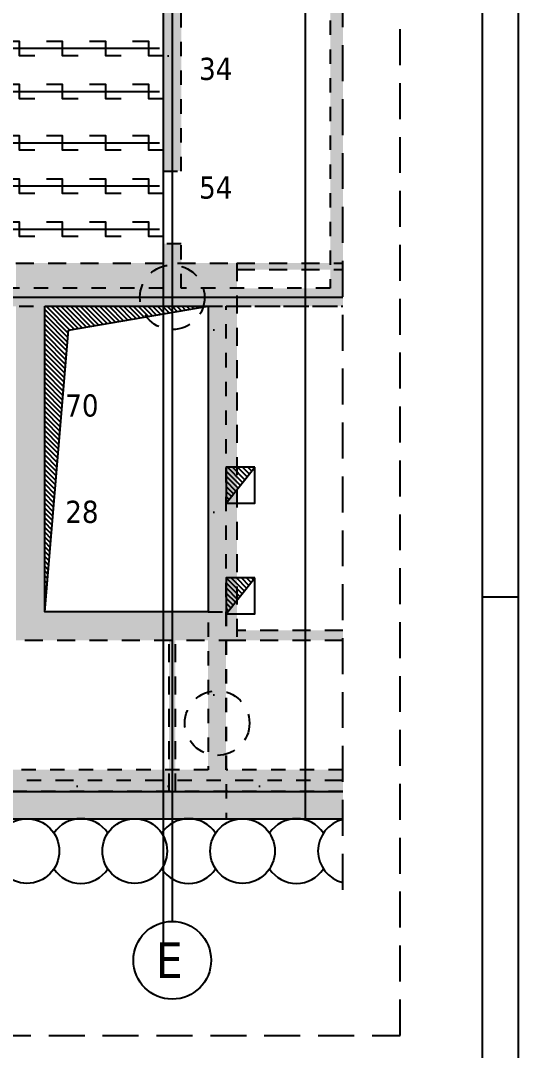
# Model space of a CAD drawing. Extents: x -101 to 101, y -52 to 90.
# Drawn here: x 65.49 to 68.95, y 26.54 to 33.71 of the extents above; entities that cross this region are included whole.
import ezdxf

# ---------------------------------------------------------------- set-up
doc = ezdxf.new("R2010")
doc.units = 0
doc.header["$LTSCALE"] = 0.5
for name, pattern in [('AUSGEZOGEN', [1000.01, 1000, 0.01]), ('DASHED', [0.75, 0.5, -0.25]), ('DIVIDE2', [0.625, 0.25, -0.125, 0, -0.125, 0, -0.125]), ('HIDDEN', [0.375, 0.25, -0.125]), ('HIDDEN2', [0.187, 0.125, -0.062]), ('PUNKT', [0.175, 0.05, -0.125]), ('STRICHLINIE', [0.75, 0.5, -0.25]), ('VERDECKT', [0.375, 0.25, -0.125]), ('VERDECKTX2', [0.75, 0.5, -0.25])]:
    doc.linetypes.add(name, pattern=pattern)
for name, color, linetype in [('2.UG', 7, 'Continuous'), ('ACHSEN', 7, 'Continuous'), ('AFB', 7, 'Continuous'), ('AFU', 7, 'Continuous'), ('BETON', 7, 'Continuous'), ('DETAIL', 7, 'Continuous'), ('DRUEBER', 7, 'Continuous'), ('grau_dunkel', 7, 'Continuous'), ('grau_hell', 7, 'Continuous'), ('grau_mittel', 7, 'Continuous'), ('Gründungspfähle', 7, 'Continuous'), ('HILFE', 7, 'Continuous'), ('OBJEKT', 7, 'Continuous'), ('RAHMEN', 7, 'Continuous'), ('RND', 7, 'Continuous'), ('SCHRAFF', 7, 'Continuous'), ('SFP_Achsen', 7, 'Continuous'), ('Verbau', 7, 'Continuous'), ('VERDECKT', 7, 'Continuous'), ('Versprung oberseitig', 7, 'Continuous')]:
    doc.layers.add(name, color=color, linetype=linetype)
doc.layers.add('NOPLOT', color=7, linetype='Continuous', plot=False)
doc.styles.add('helv', font='tahoma.ttf')
doc.linetypes.add('AFU_50L', pattern='A,0.75,["/",Standard,S=0.2,R=0,X=-0.01,Y=-0.1],0.07,["/",Standard,S=0.2,R=0,X=-0.01,Y=-0.1],0.75', length=1.57)
pattern_1 = [(135, (14.698573, 308.923709), (-0.0176776695, -0.0176776695), [])]

# ---------------------------------------------------------------- blocks, each defined once
blk = doc.blocks.new('A0-19-0')
at = {"layer": 'RAHMEN'}
blk.add_line((137.9, 0), (137.9, 84.1), dxfattribs=at)
at = {"layer": 'RAHMEN', "color": 5}
blk.add_line((137.4, 0.5), (137.4, 83.6), dxfattribs=at)
at = {"layer": 'RAHMEN', "color": 7}
blk.add_line((137.4, 59.4), (137.9, 59.4), dxfattribs=at)

msp = doc.modelspace()

# ---------------------------------------------------------------- hatches: boundary and pattern name
at = {"layer": '2.UG', "linetype": 'AUSGEZOGEN'}
h = msp.add_hatch(dxfattribs=at)
h.set_pattern_fill('DOTS', scale=0.4, double=1)
h.set_pattern_definition([(0, (84.2931, 48.70134), (0.3175, 0.635), [0, -0.635])])
h.paths.add_polyline_path([(61.396, 38.9704), (60.841, 38.9704), (60.841, 39.0929), (60.691, 39.0929), (60.691, 38.9704), (59.3035, 38.9704), (59.3035, 38.8204), (61.396, 38.8204)], flags=17)
h.paths.add_polyline_path([(63.0385, 38.9704), (62.651, 38.9704), (62.651, 38.8204), (62.7285, 38.8204), (62.7285, 38.5704), (62.8535, 38.5704), (62.8535, 38.8204), (63.0385, 38.8204)], flags=17)
h.paths.add_polyline_path([(65.366, 39.6704), (65.216, 39.6704), (65.216, 38.9704), (64.3485, 38.9704), (64.3485, 39.6704), (64.1985, 39.6704), (64.1985, 38.9704), (64.0435, 38.9704), (64.0435, 38.8204), (65.216, 38.8204), (65.216, 33.0954), (62.8535, 33.0954), (62.8535, 35.1979), (62.7285, 35.1979), (62.7285, 33.0954), (59.3035, 33.0954), (59.3035, 32.9704), (65.366, 32.9704)])
h.paths.add_polyline_path([(62.8535, 38.0029), (62.7285, 38.0029), (62.7285, 35.7654), (62.8535, 35.7654)], flags=17)
h.paths.add_polyline_path([(61.2535, 35.1579), (61.1035, 35.1579), (61.1035, 34.9079), (61.2535, 34.9079)], flags=17)
h.paths.add_polyline_path([(59.641, 35.1579), (59.491, 35.1579), (59.491, 34.9079), (59.641, 34.9079)], flags=17)
h.paths.add_polyline_path([(67.196, 35.2829), (66.6035, 35.2829), (66.6035, 38.8204), (67.7285, 38.8204), (67.7285, 38.9704), (66.6035, 38.9704), (66.6035, 39.1954), (66.4785, 39.1954), (66.4785, 34.9229), (66.6035, 34.9229), (66.6035, 35.1579), (67.196, 35.1579)])
h.paths.add_polyline_path([(67.7285, 34.0329), (66.6035, 34.0329), (66.6035, 34.1104), (66.4785, 34.1104), (66.4785, 32.6604), (66.6035, 32.6604), (66.6035, 33.9079), (67.641, 33.9079), (67.641, 31.8454), (66.6035, 31.8454), (66.6035, 32.1554), (66.4785, 32.1554), (66.4785, 31.8454), (61.476, 31.8454), (61.476, 31.7204), (66.791, 31.7204), (66.791, 28.4954), (60.3535, 28.4954), (60.3535, 31.7204), (60.471, 31.7204), (60.471, 31.8454), (60.161, 31.8454), (60.161, 31.7204), (60.2285, 31.7204), (60.2285, 28.4954), (59.3035, 28.4954), (59.3035, 28.3454), (67.7285, 28.3454), (67.7285, 28.4954), (66.916, 28.4954), (66.916, 31.7204), (67.7285, 31.7204)])
at = {"layer": 'grau_dunkel'}
h = msp.add_hatch(color=21, dxfattribs=at)
h.paths.add_polyline_path([(66.991, 29.3954), (66.991, 32.0204), (65.4535, 32.0204), (65.4535, 29.3954)])
h.paths.add_polyline_path([(66.791, 29.5954), (66.791, 31.7204), (65.6535, 31.7204), (65.6535, 29.5954)], flags=16)
at = {"layer": 'grau_dunkel', "linetype": 'AUSGEZOGEN'}
h = msp.add_hatch(dxfattribs=at)
h.set_pattern_fill('ANSI31', color=21, scale=0.0075, angle=90, style=0, double=1)
h.set_pattern_definition([(135, (-4.681666, 34.545628), (-0.01683798, -0.01683798), [])])
h.paths.add_polyline_path([(66.791, 31.7204), (65.6535, 31.7204), (65.6535, 29.5954), (65.8188, 31.5535)])
at = {"layer": 'grau_dunkel', "linetype": 'VERDECKTX2'}
h = msp.add_hatch(dxfattribs=at)
h.set_pattern_fill('ANSI31', color=171, scale=0.2, angle=90, style=0, double=1)
h.set_pattern_definition(pattern_1)
h.paths.add_polyline_path([(66.991, 30.6004), (66.916, 30.6004), (66.916, 30.3504), (66.991, 30.4442)])
h.paths.add_polyline_path([(67.116, 30.6004), (66.991, 30.6004), (66.991, 30.4442)])
h = msp.add_hatch(dxfattribs=at)
h.set_pattern_fill('ANSI31', color=171, scale=0.2, angle=90, style=0, double=1)
h.set_pattern_definition(pattern_1)
h.paths.add_polyline_path([(66.916, 29.5804), (66.991, 29.6742), (66.991, 29.8304), (66.916, 29.8304)])
h.paths.add_polyline_path([(67.116, 29.8304), (66.991, 29.8304), (66.991, 29.6742)])
at = {"layer": 'grau_hell'}
for points in [[(67.7285, 31.9754), (67.7285, 32.0204), (66.991, 32.0204), (66.991, 31.9754)], [(67.7285, 29.3954), (67.7285, 29.4654), (66.991, 29.4654), (66.991, 29.3954)], [(66.5185, 28.3454), (66.5635, 28.3454), (66.5635, 29.3954), (66.5185, 29.3954)]]:
    msp.add_hatch(color=9, dxfattribs=at).paths.add_polyline_path(points)
at = {"layer": 'grau_mittel'}
h = msp.add_hatch(color=61, dxfattribs=at)
h.paths.add_polyline_path([(60.3535, 28.3454), (60.3535, 28.1554), (66.916, 28.1554), (66.916, 28.3454)])
h.paths.add_polyline_path([(59.1535, 28.3454), (59.1535, 28.1554), (60.3535, 28.1554), (60.3535, 28.3454)])
h.paths.add_polyline_path([(67.7285, 28.1554), (67.7285, 28.3454), (66.916, 28.3454), (66.916, 28.1554)])
at = {"layer": 'SCHRAFF', "linetype": 'AUSGEZOGEN'}
h = msp.add_hatch(dxfattribs=at)
h.set_pattern_fill('DOTS', scale=0.025, double=1)
h.set_pattern_definition([(0, (84.29308, 48.70134), (0.01984375, 0.0396875), [0, -0.0396875])])
h.paths.add_polyline_path([(60.5535, 38.9704), (59.1535, 38.9704), (59.1535, 38.8204), (60.5535, 38.8204)])
h.paths.add_polyline_path([(61.396, 38.9704), (60.841, 38.9704), (60.841, 39.0929), (60.691, 39.0929), (60.691, 38.9704), (60.5535, 38.9704), (60.5535, 38.8204), (61.396, 38.8204)], flags=17)
h.paths.add_polyline_path([(63.0385, 38.9704), (62.651, 38.9704), (62.651, 38.8204), (62.7285, 38.8204), (62.7285, 38.5704), (62.8535, 38.5704), (62.8535, 38.8204), (63.0385, 38.8204)], flags=17)
h.paths.add_polyline_path([(65.366, 39.6704), (65.216, 39.6704), (65.216, 38.9704), (64.3485, 38.9704), (64.3485, 39.6704), (64.1985, 39.6704), (64.1985, 38.9704), (64.0435, 38.9704), (64.0435, 38.8204), (65.216, 38.8204), (65.216, 33.0954), (62.8535, 33.0954), (62.8535, 35.1979), (62.7285, 35.1979), (62.7285, 33.0954), (60.5535, 33.0954), (60.5535, 32.9704), (65.366, 32.9704)])
h.paths.add_polyline_path([(67.7285, 38.9704), (66.6035, 38.9704), (66.6035, 39.1954), (66.4785, 39.1954), (66.4785, 34.9229), (66.6035, 34.9229), (66.6035, 35.1579), (67.196, 35.1579), (67.196, 35.2829), (66.6035, 35.2829), (66.6035, 38.8204), (67.7285, 38.8204)])
h.paths.add_polyline_path([(62.8535, 38.0029), (62.7285, 38.0029), (62.7285, 35.7654), (62.8535, 35.7654)], flags=17)
h.paths.add_polyline_path([(61.2535, 35.1579), (61.1035, 35.1579), (61.1035, 34.9079), (61.2535, 34.9079)], flags=17)
h.paths.add_polyline_path([(59.641, 35.1579), (59.491, 35.1579), (59.491, 34.9079), (59.641, 34.9079)])
h.paths.add_polyline_path([(60.5535, 33.0954), (59.1535, 33.0954), (59.1535, 32.9704), (60.5535, 32.9704)])
h.paths.add_polyline_path([(67.7285, 34.0329), (66.6035, 34.0329), (66.6035, 34.1104), (66.4785, 34.1104), (66.4785, 32.6604), (66.6035, 32.6604), (66.6035, 33.9079), (67.641, 33.9079), (67.641, 31.8454), (66.6035, 31.8454), (66.6035, 32.1554), (66.4785, 32.1554), (66.4785, 31.7204), (66.791, 31.7204), (66.791, 28.4954), (66.4785, 28.4954), (66.4785, 28.3454), (67.7285, 28.3454), (67.7285, 28.4954), (66.916, 28.4954), (66.916, 31.7204), (67.7285, 31.7204)])
h.paths.add_polyline_path([(66.4785, 31.8454), (61.476, 31.8454), (61.476, 31.7204), (66.4785, 31.7204)])
h.paths.add_polyline_path([(60.471, 31.8454), (60.161, 31.8454), (60.161, 31.7204), (60.2285, 31.7204), (60.2285, 28.4954), (59.1535, 28.4954), (59.1535, 28.3454), (60.5535, 28.3454), (60.5535, 28.4954), (60.3535, 28.4954), (60.3535, 31.7204), (60.471, 31.7204)])
h.paths.add_polyline_path([(66.4785, 28.4954), (60.5535, 28.4954), (60.5535, 28.3454), (66.4785, 28.3454)])

# ---------------------------------------------------------------- linework, layer by layer
at = {"layer": 'ACHSEN', "color": 140, "linetype": 'AUSGEZOGEN'}
for p, q in [((66.541, 39.6704), (66.541, 27.4406)), ((58.6535, 31.7829), (67.7285, 31.7829)), ((58.6535, 28.3454), (67.7285, 28.3454))]:
    msp.add_line(p, q, dxfattribs=at)
at = {"layer": 'AFB', "color": 1, "linetype": 'DIVIDE2'}
msp.add_line((67.7285, 28.4204), (59.1535, 28.4204), dxfattribs=at)
at = {"layer": 'AFU', "color": 8, "linetype": 'AFU_50L'}
msp.add_line((67.466, 38.9704), (67.466, 28.1554), dxfattribs=at)
at = {"layer": 'BETON', "color": 6, "linetype": 'AUSGEZOGEN'}
msp.add_line((59.1535, 28.3454), (67.7285, 28.3454), dxfattribs=at)
for points in [[(65.6535, 31.7204), (66.791, 31.7204), (66.791, 29.5954), (65.6535, 29.5954)], [(67.116, 30.6004), (66.916, 30.6004), (66.916, 30.3504), (67.116, 30.3504)], [(67.116, 29.8304), (66.916, 29.8304), (66.916, 29.5804), (67.116, 29.5804)]]:
    msp.add_lwpolyline(points, close=True, dxfattribs=at)
at = {"layer": 'DETAIL', "color": 102, "linetype": 'STRICHLINIE'}
msp.add_lwpolyline([(57.8068, 41.2573), (57.8068, 26.6478), (68.1264, 26.6478), (68.1264, 41.2573)], close=True, dxfattribs=at)
at = {"layer": 'DRUEBER', "color": 7, "linetype": 'PUNKT', "lineweight": -2}
for points in [[(66.4785, 34.1104), (66.4785, 32.6604), (66.6035, 32.6604), (66.6035, 33.9079)], [(67.641, 33.9079), (67.641, 31.8454), (66.6035, 31.8454), (66.6035, 32.1554), (66.4785, 32.1554), (66.4785, 31.8454), (61.476, 31.8454), (61.476, 31.7204), (66.791, 31.7204), (66.791, 28.4954), (60.3535, 28.4954), (60.3535, 31.7204), (60.471, 31.7204), (60.471, 31.8454), (60.161, 31.8454), (60.161, 31.7204), (60.2285, 31.7204), (60.2285, 28.4954), (59.1535, 28.4954)], [(67.7285, 28.4954), (66.916, 28.4954), (66.916, 31.7204), (67.7285, 31.7204)], [(67.7285, 28.3454), (59.1535, 28.3454)]]:
    msp.add_lwpolyline(points, dxfattribs=at)
at = {"layer": 'grau_dunkel', "color": 21, "linetype": 'AUSGEZOGEN'}
for p, q in [((65.8188, 31.5535), (66.791, 31.7204)), ((65.6535, 29.5954), (65.8188, 31.5535))]:
    msp.add_line(p, q, dxfattribs=at)
at = {"layer": 'grau_dunkel', "color": 171, "linetype": 'AUSGEZOGEN'}
for p, q in [((66.916, 30.3504), (67.116, 30.6004)), ((66.916, 29.5804), (67.116, 29.8304))]:
    msp.add_line(p, q, dxfattribs=at)
at = {"layer": 'Gründungspfähle', "color": 171, "linetype": 'VERDECKT'}
for centre in [(66.541, 31.7829), (66.8535, 28.8204)]:
    msp.add_circle(centre, 0.225, dxfattribs=at)
at = {"layer": 'HILFE', "color": 102, "linetype": 'DASHED'}
msp.add_line((67.7285, 27.6615), (67.7285, 39.6704), dxfattribs=at)
at = {"layer": 'NOPLOT', "color": 191, "linetype": 'AUSGEZOGEN'}
msp.add_line((66.4785, 39.6704), (66.4785, 27.2487), dxfattribs=at)
at = {"layer": 'OBJEKT', "color": 7, "linetype": 'AUSGEZOGEN'}
msp.add_line((59.1535, 28.1554), (67.7285, 28.1554), dxfattribs=at)
at = {"layer": 'RND', "color": 1, "linetype": 'AUSGEZOGEN'}
for points in [[(65.3655, 33.5654), (65.4755, 33.5654), (65.4755, 33.4654), (65.5855, 33.4654)], [(65.6655, 33.5654), (65.7755, 33.5654), (65.7755, 33.4654), (65.8855, 33.4654)], [(65.9655, 33.5654), (66.0755, 33.5654), (66.0755, 33.4654), (66.1855, 33.4654)], [(66.2655, 33.5654), (66.3755, 33.5654), (66.3755, 33.4654), (66.4855, 33.4654)], [(60.5785, 33.5154), (66.4535, 33.5154)], [(65.3655, 33.2654), (65.4755, 33.2654), (65.4755, 33.1654), (65.5855, 33.1654)], [(65.6655, 33.2654), (65.7755, 33.2654), (65.7755, 33.1654), (65.8855, 33.1654)], [(65.9655, 33.2654), (66.0755, 33.2654), (66.0755, 33.1654), (66.1855, 33.1654)], [(66.2655, 33.2654), (66.3755, 33.2654), (66.3755, 33.1654), (66.4855, 33.1654)], [(60.5785, 33.2154), (66.4535, 33.2154)], [(65.3655, 32.9079), (65.4755, 32.9079), (65.4755, 32.8079), (65.5855, 32.8079)], [(65.6655, 32.9079), (65.7755, 32.9079), (65.7755, 32.8079), (65.8855, 32.8079)], [(65.9655, 32.9079), (66.0755, 32.9079), (66.0755, 32.8079), (66.1855, 32.8079)], [(66.2655, 32.9079), (66.3755, 32.9079), (66.3755, 32.8079), (66.4855, 32.8079)], [(60.5785, 32.8579), (66.4535, 32.8579)], [(65.3655, 32.6079), (65.4755, 32.6079), (65.4755, 32.5079), (65.5855, 32.5079)], [(65.6655, 32.6079), (65.7755, 32.6079), (65.7755, 32.5079), (65.8855, 32.5079)], [(65.9655, 32.6079), (66.0755, 32.6079), (66.0755, 32.5079), (66.1855, 32.5079)], [(66.2655, 32.6079), (66.3755, 32.6079), (66.3755, 32.5079), (66.4855, 32.5079)], [(60.5785, 32.5579), (66.4535, 32.5579)], [(60.5785, 32.2579), (66.4535, 32.2579)], [(65.3655, 32.3079), (65.4755, 32.3079), (65.4755, 32.2079), (65.5855, 32.2079)], [(65.6655, 32.3079), (65.7755, 32.3079), (65.7755, 32.2079), (65.8855, 32.2079)], [(65.9655, 32.3079), (66.0755, 32.3079), (66.0755, 32.2079), (66.1855, 32.2079)], [(66.2655, 32.3079), (66.3755, 32.3079), (66.3755, 32.2079), (66.4855, 32.2079)]]:
    msp.add_lwpolyline(points, dxfattribs=at)
at = {"layer": 'SFP_Achsen', "color": 7, "linetype": 'AUSGEZOGEN'}
msp.add_circle((66.541, 27.1702), 0.2705, dxfattribs=at)
at = {"layer": 'Verbau', "color": 171}
for centre in [(65.5302, 27.9304), (66.2802, 27.9304), (67.0302, 27.9304)]:
    msp.add_circle(centre, 0.225, dxfattribs=at)
for centre, start, end in [((65.9052, 27.9304), 33.55731, 146.44269), ((66.6552, 27.9304), 33.55731, 146.44269), ((67.4052, 27.9304), 33.55731, 146.44269), ((67.7802, 27.9304), 103.28228, 256.71772), ((65.9052, 27.9304), 213.55731, 326.44269), ((66.6552, 27.9304), 213.55731, 326.44269), ((67.4052, 27.9304), 213.55731, 326.44269)]:
    msp.add_arc(centre, 0.225, start, end, dxfattribs=at)
at = {"layer": 'VERDECKT', "color": 7, "linetype": 'HIDDEN'}
for p, q in [((65.4535, 32.0204), (66.991, 32.0204)), ((66.991, 32.0204), (66.991, 29.3954)), ((66.991, 29.3954), (65.4535, 29.3954))]:
    msp.add_line(p, q, dxfattribs=at)
at = {"layer": 'VERDECKT', "color": 7, "linetype": 'VERDECKT'}
for p, q in [((66.991, 32.0204), (67.7285, 32.0204)), ((66.991, 31.9754), (67.7285, 31.9754)), ((67.7285, 29.4654), (66.991, 29.4654)), ((66.5185, 28.3454), (66.5185, 29.3954)), ((66.5635, 28.3454), (66.5635, 29.3954)), ((67.7285, 29.3954), (66.991, 29.3954))]:
    msp.add_line(p, q, dxfattribs=at)
at = {"layer": 'Versprung oberseitig', "color": 1, "linetype": 'HIDDEN2'}
for p, q in [((66.791, 31.7204), (67.7285, 31.7204)), ((66.791, 29.5954), (66.916, 29.5954)), ((66.916, 29.5954), (66.916, 28.1554))]:
    msp.add_line(p, q, dxfattribs=at)

# ---------------------------------------------------------------- block references
at = {"layer": 'RAHMEN', "color": 7, "linetype": 'AUSGEZOGEN', "xscale": 0.5, "yscale": 0.5, "zscale": 0.5}
msp.add_blockref('A0-19-0', (0, 0), dxfattribs=at)

# ---------------------------------------------------------------- texts
at = {"layer": 'NOPLOT', "color": 191, "linetype": 'Continuous', "style": 'helv'}
for s, p in [('34', (66.7281, 33.2951)), ('54', (66.7281, 32.4694)), ('70', (65.7969, 30.9532)), ('28', (65.7969, 30.2134))]:
    msp.add_text(s, height=0.15409, dxfattribs=at).set_placement(p)
at = {"layer": 'SFP_Achsen', "color": 6, "linetype": 'AUSGEZOGEN', "style": 'helv'}
msp.add_text('E', height=0.25, dxfattribs=at).set_placement((66.427, 27.0458))

doc.saveas('drawing.dxf')
